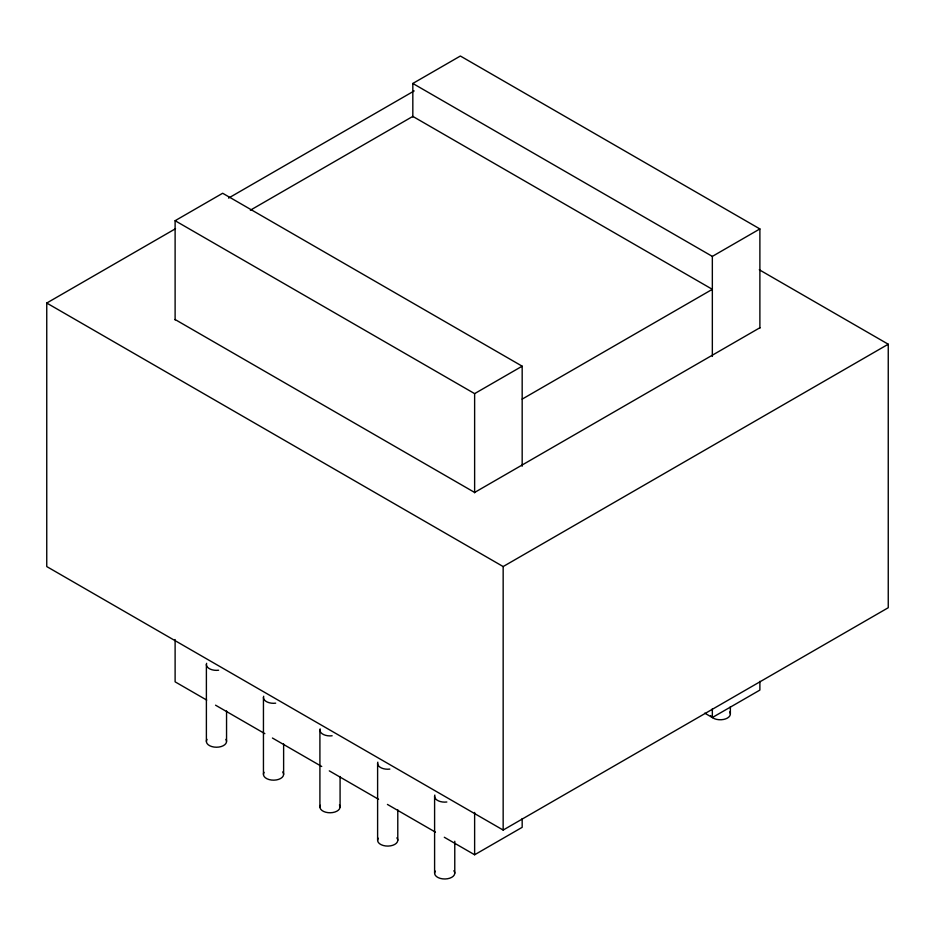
<?xml version="1.0" encoding="UTF-8"?>
<svg xmlns="http://www.w3.org/2000/svg" width="935" height="935" viewBox="0 0 935 935"><rect width="100%" height="100%" fill="white"/><g stroke="black" fill="none" stroke-linecap="round" stroke-linejoin="round"><path stroke-width="1.4" d="M175.114 319.934L175.114 220.707L222.659 193.253L522.174 366.181L522.174 466.214M412.826 117.027L412.826 83.46L460.371 56.018L759.886 228.935L759.886 328.173M759.29 269.771L888.25 344.22L888.25 607.727L503.159 830.058L46.75 566.563L46.75 303.045L175.535 228.701M228.561 198.08L414.17 90.929M250.358 210.2L412.826 116.396L712.341 289.324L522.174 399.116M175.114 220.707L474.629 393.623L522.174 366.181M412.826 83.46L712.341 256.389L759.886 228.935M759.886 327.753L474.629 492.441L175.114 319.525M46.75 303.045L503.159 566.552L888.25 344.22M444.3 837.257L474.629 854.765L522.174 827.323L522.174 818.557M704.756 713.148L712.341 717.531L759.886 690.077L759.886 681.323M206.705 700.081L175.114 681.837L175.114 639.528M215.553 705.189L264.839 733.648M272.424 738.019L321.71 766.478M329.295 770.861L378.582 799.32M387.429 804.427L435.453 832.15M730.364 706.696L730.364 713.954M712.341 256.389L712.341 356.422M712.341 708.765L712.341 717.531M503.159 566.552L503.159 830.058M474.629 393.623L474.629 492.862M474.629 812.445L474.629 854.765M454.772 841.266L454.772 873.161M434.6 796.304L434.6 873.161M397.784 809.803L397.784 840.261M377.611 763.404L377.611 840.261M340.083 776.494L340.083 806.94M319.91 730.083L319.91 806.94M283.621 743.898L283.621 774.344M263.448 697.487L263.448 774.344M226.55 710.951L226.55 741.397M206.39 664.54L206.39 741.397M218.615 670.231A10.086 5.82 0 0 1 206.612 663.312M225.919 739.363A10.086 5.82 0 0 1 216.464 747.229A10.086 5.82 0 0 1 207.021 739.363M275.673 703.178A10.086 5.82 0 0 1 263.682 696.248M282.709 771.924A10.086 5.82 0 0 1 273.897 780.164A10.086 5.82 0 0 1 264.079 772.31M332.135 735.775A10.086 5.82 0 0 1 320.144 728.856M339.44 804.906A10.086 5.82 0 0 1 330.359 812.76A10.086 5.82 0 0 1 320.319 805.304M389.837 769.096A10.086 5.82 0 0 1 377.833 762.165M396.872 837.842A10.086 5.82 0 0 1 388.048 846.081A10.086 5.82 0 0 1 378.243 838.228M446.837 801.996A10.086 5.82 0 0 1 434.833 795.066M453.861 870.742A10.086 5.82 0 0 1 445.048 878.982A10.086 5.82 0 0 1 435.242 871.128M729.732 711.909A10.086 5.82 0 0 1 723.468 719.471A10.086 5.82 0 0 1 710.6 715.591"/></g></svg>
